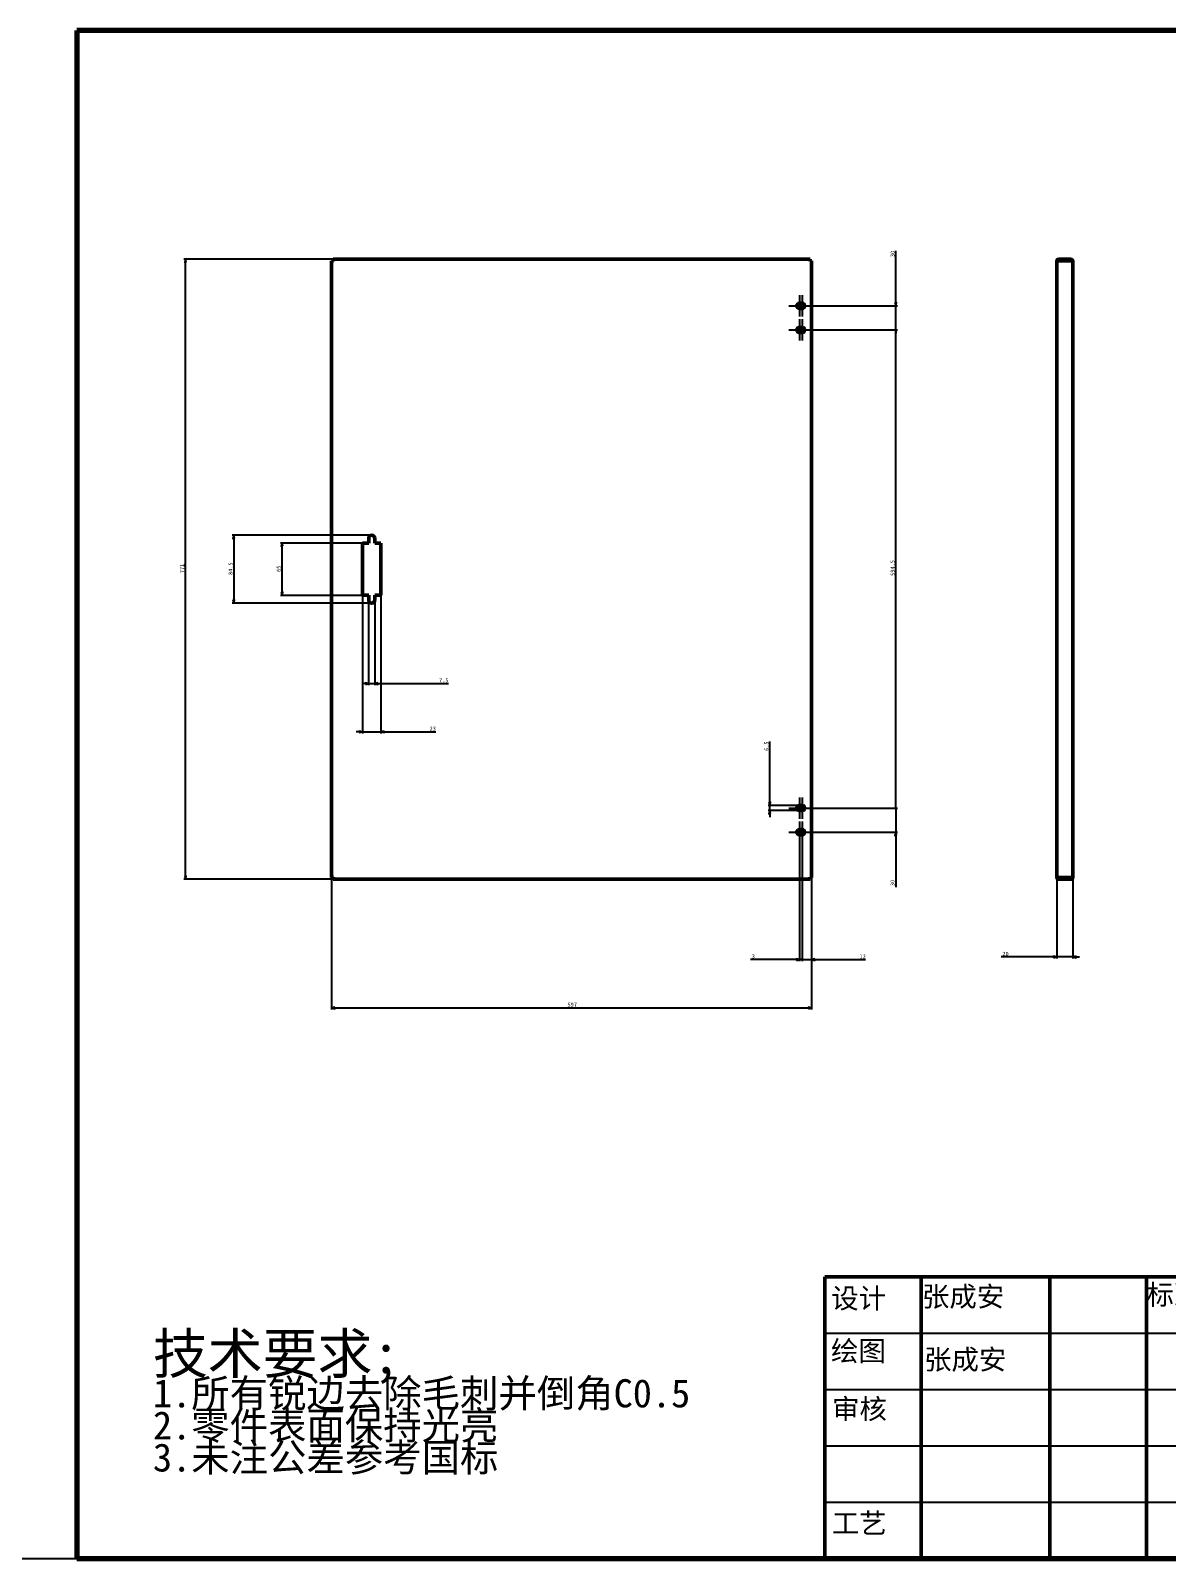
# Model space of a CAD drawing. Header units: millimetres. Extents: x 2989 to 98346, y -14444 to 9701.
# Drawn here: x 13363 to 14776, y 6378 to 8278 of the extents above; entities that cross this region are included whole.
import ezdxf
from ezdxf.enums import TextEntityAlignment as Align

# ---------------------------------------------------------------- set-up
doc = ezdxf.new("R2010")
doc.units = ezdxf.units.MM
doc.linetypes.add('CHAIN', pattern=[0.3543, 0.2362, -0.0295, 0.0591, -0.0295])
for name, color, linetype, lineweight, true_color in [('中心标记 (ISO)', 1, 'Continuous', 25, 0xff0000), ('中心线 (ISO)', 1, 'Continuous', 25, 0xff0000), ('尺寸 (ISO)', 5, 'Continuous', 25, 0x0000ff)]:
    doc.layers.add(name, color=color, linetype=linetype, lineweight=lineweight, true_color=true_color)
for name, color, linetype, lineweight in [('可见 (ISO)', 7, 'Continuous', 50), ('图框 (ISO)', 7, 'Continuous', 70), ('标题 (ISO)', 7, 'Continuous', 50), ('符号 (ISO)', 7, 'Continuous', 25)]:
    doc.layers.add(name, color=color, linetype=linetype, lineweight=lineweight)
doc.styles.add('文本样式126', font='simfang.ttf', dxfattribs={"width": 1.3})
doc.styles.add('文本样式19', font='tahoma.ttf')
doc.styles.add('文本样式91', font='simfang.ttf')
doc.styles.add('注释文本 (ISO)', font='simfang.ttf')
doc.dimstyles.new('默认 (GB)', dxfattribs={"dimscale": 2, "dimtxt": 2.5, "dimasz": 2, "dimexe": 1, "dimexo": 0, "dimgap": 0.75, "dimtad": 1, "dimtoh": 1, "dimrnd": 1e-08, "dimdsep": 46, "dimtxsty": '注释文本 (ISO)', "dimblk": 'Filled-2', "dimcen": 0.09, "dimdle": 10, "dimclrd": 256, "dimclre": 256, "dimclrt": 256, "dimaunit": 1, "dimadec": 3, "dimazin": 2, "dimtfac": 0.52, "dimtmove": 0, "dimatfit": 3, "dimldrblk": 'Filled-1', "dimfxl": 0, "dimtolj": 1, "dimlwd": -1, "dimlwe": -1, "dimarcsym": 0})

# ---------------------------------------------------------------- blocks, each defined once
blk = doc.blocks.new('图框 A3-A4')
at = {"layer": '图框 (ISO)'}
for p, q in [((287, 200), (10, 200)), ((10, 200), (10, 10)), ((287, 10), (287, 200)), ((10, 10), (287, 10))]:
    blk.add_line(p, q, dxfattribs=at)
blk = doc.blocks.new('标题栏 GB1')
at = {"layer": '标题 (ISO)'}
for p, q in [((194.57, 65.23), (194.57, 72.23)), ((194.57, 72.23), (378.57, 72.23)), ((206.57, 65.23), (206.57, 72.23)), ((222.57, 65.23), (222.57, 72.23)), ((234.57, 65.23), (234.57, 72.23)), ((250.57, 65.23), (250.57, 72.23)), ((262.57, 65.23), (262.57, 72.23)), ((273.31, 65.23), (273.31, 72.23)), ((317.57, 65.23), (317.57, 72.23)), ((378.57, 72.23), (378.57, 65.23)), ((194.57, 37.23), (194.57, 65.23)), ((206.57, 37.23), (206.57, 65.23)), ((222.57, 44.23), (222.57, 65.23)), ((234.57, 37.23), (234.57, 65.23)), ((250.57, 37.23), (250.57, 65.23)), ((262.57, 37.23), (262.57, 65.23)), ((273.31, 65.23), (273.31, 37.23)), ((317.57, 55.23), (317.57, 65.23)), ((378.57, 65.23), (378.57, 37.23)), ((317.57, 55.23), (317.57, 46.23)), ((366.57, 53.06), (362.57, 52.06)), ((362.57, 52.06), (362.57, 49.06)), ((366.57, 48.06), (366.57, 53.06)), ((362.57, 49.06), (366.57, 48.06)), ((297.57, 46.23), (297.57, 37.23)), ((222.57, 44.23), (222.57, 37.23)), ((378.57, 37.23), (194.57, 37.23))]:
    blk.add_line(p, q, dxfattribs=at)
at = {"layer": '标题 (ISO)', "lineweight": 25}
for p, q in [((194.57, 65.23), (273.31, 65.23)), ((273.31, 65.23), (378.57, 65.23)), ((194.57, 58.23), (273.31, 58.23)), ((332.57, 55.23), (273.31, 55.23)), ((332.57, 55.23), (378.57, 55.23)), ((360.57, 55.23), (360.57, 46.23)), ((372.58, 53.56), (372.58, 47.56)), ((194.57, 51.23), (273.31, 51.23)), ((361.32, 50.56), (367.88, 50.56)), ((368.55, 50.56), (370.07, 50.56)), ((370.07, 50.56), (376.97, 50.56)), ((273.31, 46.23), (378.57, 46.23)), ((360.57, 46.23), (360.57, 37.23)), ((194.57, 44.23), (273.31, 44.23))]:
    blk.add_line(p, q, dxfattribs=at)
at = {"layer": '标题 (ISO)', "lineweight": 50}
blk.add_line((332.57, 65.23), (332.57, 37.23), dxfattribs=at)
at = {"layer": '标题 (ISO)'}
for radius in [2.5, 1.5]:
    blk.add_circle((372.57, 50.56), radius, dxfattribs=at)
at = {"layer": '标题 (ISO)', "style": '文本样式126', "width": 1.3}
blk.add_text('广州富锐机器人智能科技有限公司', height=2, dxfattribs=at).set_placement((348.5, 68.73), align=Align.MIDDLE_CENTER)
at = {"layer": '标题 (ISO)', "char_height": 2.5, "style": '注释文本 (ISO)'}
for s, insert, attachment_point in [('\\f仿宋|b0|i0;设计', (195.38, 70.83), 1), ('张成安', (206.66, 71.05), 1), ('\\f仿宋|b0|i0;标准化', (234.57, 71.28), 1), ('助记码：K255-1', (274.11, 71.21), 1), ('\\f仿宋|b0|i0;绘图', (195.35, 64.28), 1), ('\\f仿宋|b0|i0;材料：', (274.24, 64.72), 1), ('\\f仿宋|b0|i0;数量：', (319.04, 64.37), 1), ('张成安', (206.92, 63.22), 1), ('\\f仿宋|b0|i0;审核', (195.48, 57.07), 1), ('\\f仿宋|b0|i0;热处理：', (318.29, 54.82), 1), ('\\f仿宋|b0|i0;零件名称：', (297.57, 45.8), 1), ('\\f仿宋|b0|i0;零件代号：', (333.25, 45.9), 1), ('\\f仿宋|b0|i0;批准', (242.57, 40.73), 5)]:
    blk.add_mtext(s, dxfattribs=dict(at, insert=insert, attachment_point=attachment_point))
at = {"layer": '标题 (ISO)', "char_height": 2.5, "attachment_point": 1, "style": '注释文本 (ISO)'}
for s, insert, line_spacing_factor in [('设备名称：\\P', (333.96, 63.91), 0.856364), ('模块名称：\\P\\fArial|b0|i0;\\H2.5000;AGV', (274.14, 45.23), 0.872369)]:
    blk.add_mtext(s, dxfattribs=dict(at, insert=insert, line_spacing_factor=line_spacing_factor))
at = {"layer": '标题 (ISO)', "attachment_point": 1, "style": '注释文本 (ISO)'}
for s, insert, char_height, width in [('\\f仿宋|b0|i0;表面处理：', (273.7, 54.78), 2.5, 18.7135), ('\\f仿宋|b0|i0;\\H2.0000;共7 张 第4 张', (333.72, 52.69), 2, 27.2374), ('\\f仿宋|b0|i0;工艺', (195.45, 42.85), 2.5, 7.4854), ('  共 1 套', (358.32, 43.18), 2.5, 17.7919)]:
    blk.add_mtext(s, dxfattribs=dict(at, insert=insert, char_height=char_height, width=width))
at = {"layer": '标题 (ISO)'}
for tag, p, height, style in [('材料_001', (273.59, 56.78), 2.5, '注释文本 (ISO)'), ('零件代号_001', (297.34, 38.16), 2, '文本样式91'), ('描述_001', (333.22, 38.74), 2, '文本样式91')]:
    blk.add_attdef(tag, p, '', height=height, dxfattribs=dict(at, style=style))
at = {"layer": '标题 (ISO)', "style": '文本样式91'}
blk.add_attdef('热处理', text='', height=2, dxfattribs=at).set_placement((318.2, 50.63), align=Align.TOP_LEFT)
at = {"layer": '标题 (ISO)', "style": '文本样式19'}
for tag, p in [('工程核准人', (256.57, 40.73)), ('工程批准日期', (267.94, 40.73))]:
    blk.add_attdef(tag, text='', height=1, dxfattribs=at).set_placement(p, align=Align.MIDDLE_CENTER)
blk = doc.blocks.new('Filled-2')
at = {"color": 0}
for p, q in [((0, 0), (-1, 0.25)), ((-1, 0.25), (-1, -0.25)), ((-1, 0), (0, 0)), ((-1, -0.25), (0, 0))]:
    blk.add_line(p, q, dxfattribs=at)
at = {"color": 0, "flags": 128}
blk.add_lwpolyline([(-1, -0.25), (0, 0), (-1, 0.25), (-1, -0.25)], dxfattribs=at)
at = {"color": 0}
blk.add_solid([(-1, -0.25), (0, 0), (-1, 0.25), (-1, -0.25)], dxfattribs=at)
blk = doc.blocks.new('*D89')
at = {"layer": 'Defpoints', "color": 0, "transparency": 16777216}
for p in [(13736.8, 7225.1), (14333.8, 7225.1), (14333.8, 7062.7)]:
    blk.add_point(p, dxfattribs=at)
at = {"layer": '尺寸 (ISO)', "transparency": 16777216}
for p, q in [((13736.8, 7225.1), (13736.8, 7060.7)), ((14333.8, 7225.1), (14333.8, 7060.7)), ((13740.8, 7062.7), (14329.8, 7062.7))]:
    blk.add_line(p, q, dxfattribs=at)
at = {"layer": '尺寸 (ISO)', "transparency": 16777216, "xscale": 4, "yscale": 4, "zscale": 4, "rotation": 180}
blk.add_blockref('Filled-2', (13736.8, 7062.7), dxfattribs=at)
at = {"layer": '尺寸 (ISO)', "transparency": 16777216, "xscale": 4, "yscale": 4, "zscale": 4}
blk.add_blockref('Filled-2', (14333.8, 7062.7), dxfattribs=at)
at = {"layer": '尺寸 (ISO)', "transparency": 16777216, "insert": (14030.3, 7069.3), "char_height": 5, "attachment_point": 1, "style": '注释文本 (ISO)'}
blk.add_mtext('\\A1;597', dxfattribs=at)
blk = doc.blocks.new('Filled-1')
at = {"color": 0}
for p, q in [((0, 0), (-1, 0.125)), ((-1, 0.125), (-1, -0.125)), ((-1, 0), (0, 0)), ((-1, -0.125), (0, 0))]:
    blk.add_line(p, q, dxfattribs=at)
at = {"color": 0, "flags": 128}
blk.add_lwpolyline([(-1, -0.125), (0, 0), (-1, 0.125), (-1, -0.125)], dxfattribs=at)
at = {"color": 0}
blk.add_solid([(-1, -0.125), (0, 0), (-1, 0.125), (-1, -0.125)], dxfattribs=at)
blk = doc.blocks.new('*D90')
at = {"layer": 'Defpoints', "color": 0, "transparency": 16777216}
for p in [(13675.3, 7640.7), (13775.3, 7640.7), (13775.3, 7575.7)]:
    blk.add_point(p, dxfattribs=at)
at = {"layer": '尺寸 (ISO)', "transparency": 16777216}
for p, q in [((13775.3, 7640.7), (13673.3, 7640.7)), ((13675.3, 7579.7), (13675.3, 7636.7)), ((13775.3, 7575.7), (13673.3, 7575.7))]:
    blk.add_line(p, q, dxfattribs=at)
at = {"layer": '尺寸 (ISO)', "transparency": 16777216, "xscale": 4, "yscale": 4, "zscale": 4}
for p, rotation in [((13675.3, 7640.7), 90), ((13675.3, 7575.7), 270)]:
    blk.add_blockref('Filled-2', p, dxfattribs=dict(at, rotation=rotation))
at = {"layer": '尺寸 (ISO)', "transparency": 16777216, "insert": (13668.7, 7604.8), "char_height": 5, "attachment_point": 1, "rotation": 90, "style": '注释文本 (ISO)'}
blk.add_mtext('\\A1;65', dxfattribs=at)
blk = doc.blocks.new('*D91')
at = {"layer": 'Defpoints', "color": 0, "transparency": 16777216}
for p in [(13786.8, 7650.5), (13615.3, 7566), (13786.8, 7566)]:
    blk.add_point(p, dxfattribs=at)
at = {"layer": '尺寸 (ISO)', "transparency": 16777216}
for p, q in [((13786.8, 7650.5), (13613.3, 7650.5)), ((13615.3, 7646.5), (13615.3, 7570)), ((13786.8, 7566), (13613.3, 7566))]:
    blk.add_line(p, q, dxfattribs=at)
at = {"layer": '尺寸 (ISO)', "transparency": 16777216, "xscale": 4, "yscale": 4, "zscale": 4}
for p, rotation in [((13615.3, 7650.5), 90), ((13615.3, 7566), 270)]:
    blk.add_blockref('Filled-2', p, dxfattribs=dict(at, rotation=rotation))
at = {"layer": '尺寸 (ISO)', "transparency": 16777216, "insert": (13608.7, 7601.1), "char_height": 5, "attachment_point": 1, "rotation": 90, "style": '注释文本 (ISO)'}
blk.add_mtext('\\A1;84.5', dxfattribs=at)
blk = doc.blocks.new('*D92')
at = {"layer": 'Defpoints', "color": 0, "transparency": 16777216}
for p in [(13783, 7569.7), (13790.5, 7569.7), (13790.5, 7466)]:
    blk.add_point(p, dxfattribs=at)
at = {"layer": '尺寸 (ISO)', "transparency": 16777216}
for p, q in [((13783, 7569.7), (13783, 7464)), ((13790.5, 7569.7), (13790.5, 7464)), ((13779, 7466), (13775, 7466)), ((13783, 7466), (13790.5, 7466)), ((13794.5, 7466), (13882.1, 7466))]:
    blk.add_line(p, q, dxfattribs=at)
at = {"layer": '尺寸 (ISO)', "transparency": 16777216, "xscale": 4, "yscale": 4, "zscale": 4}
blk.add_blockref('Filled-2', (13783, 7466), dxfattribs=at)
at = {"layer": '尺寸 (ISO)', "transparency": 16777216, "xscale": 4, "yscale": 4, "zscale": 4, "rotation": 180}
blk.add_blockref('Filled-2', (13790.5, 7466), dxfattribs=at)
at = {"layer": '尺寸 (ISO)', "transparency": 16777216, "insert": (13870.6, 7472.6), "char_height": 5, "attachment_point": 1, "style": '注释文本 (ISO)'}
blk.add_mtext('\\A1;7.5', dxfattribs=at)
blk = doc.blocks.new('*D93')
at = {"layer": 'Defpoints', "color": 0, "transparency": 16777216}
for p in [(13775.3, 7575.7), (13798.3, 7575.7), (13798.3, 7406)]:
    blk.add_point(p, dxfattribs=at)
at = {"layer": '尺寸 (ISO)', "transparency": 16777216}
for p, q in [((13775.3, 7575.7), (13775.3, 7404)), ((13798.3, 7575.7), (13798.3, 7404)), ((13771.3, 7406), (13767.3, 7406)), ((13775.3, 7406), (13798.3, 7406)), ((13802.3, 7406), (13866.7, 7406))]:
    blk.add_line(p, q, dxfattribs=at)
at = {"layer": '尺寸 (ISO)', "transparency": 16777216, "xscale": 4, "yscale": 4, "zscale": 4}
blk.add_blockref('Filled-2', (13775.3, 7406), dxfattribs=at)
at = {"layer": '尺寸 (ISO)', "transparency": 16777216, "xscale": 4, "yscale": 4, "zscale": 4, "rotation": 180}
blk.add_blockref('Filled-2', (13798.3, 7406), dxfattribs=at)
at = {"layer": '尺寸 (ISO)', "transparency": 16777216, "insert": (13858.8, 7412.5), "char_height": 5, "attachment_point": 1, "style": '注释文本 (ISO)'}
blk.add_mtext('\\A1;23', dxfattribs=at)
blk = doc.blocks.new('*D94')
at = {"layer": 'Defpoints', "color": 0, "transparency": 16777216}
for p in [(13555.3, 7993.7), (13739.2, 7993.7), (13739.2, 7222.7)]:
    blk.add_point(p, dxfattribs=at)
at = {"layer": '尺寸 (ISO)', "transparency": 16777216}
for p, q in [((13739.2, 7993.7), (13553.3, 7993.7)), ((13555.3, 7226.7), (13555.3, 7989.7)), ((13739.2, 7222.7), (13553.3, 7222.7))]:
    blk.add_line(p, q, dxfattribs=at)
at = {"layer": '尺寸 (ISO)', "transparency": 16777216, "xscale": 4, "yscale": 4, "zscale": 4}
for p, rotation in [((13555.3, 7993.7), 90), ((13555.3, 7222.7), 270)]:
    blk.add_blockref('Filled-2', p, dxfattribs=dict(at, rotation=rotation))
at = {"layer": '尺寸 (ISO)', "transparency": 16777216, "insert": (13548.7, 7603.2), "char_height": 5, "attachment_point": 1, "rotation": 90, "style": '注释文本 (ISO)'}
blk.add_mtext('\\A1;771', dxfattribs=at)
blk = doc.blocks.new('_DotSmall')
at = {"color": 0, "linetype": 'ByBlock', "const_width": 0.5}
blk.add_lwpolyline([(-0.0625, 0, 1), (0.0625, 0, 1)], format="xyb", close=True, dxfattribs=at)
blk = doc.blocks.new('*D95')
at = {"layer": 'Defpoints', "color": 0, "transparency": 16777216}
for p in [(14335, 7311.2), (14438.4, 7311.2), (14335, 7281.2)]:
    blk.add_point(p, dxfattribs=at)
at = {"layer": '尺寸 (ISO)', "transparency": 16777216}
for p, q in [((14438.4, 7311.2), (14438.4, 7319.2)), ((14335, 7311.2), (14440.4, 7311.2)), ((14438.4, 7311.2), (14438.4, 7281.2)), ((14335, 7281.2), (14440.4, 7281.2)), ((14438.4, 7277.2), (14438.4, 7212.7))]:
    blk.add_line(p, q, dxfattribs=at)
at = {"layer": '尺寸 (ISO)', "transparency": 16777216, "xscale": 4, "yscale": 4, "zscale": 4}
for name, p, rotation in [('_DotSmall', (14438.4, 7311.2), 270), ('Filled-2', (14438.4, 7281.2), 90)]:
    blk.add_blockref(name, p, dxfattribs=dict(at, rotation=rotation))
at = {"layer": '尺寸 (ISO)', "transparency": 16777216, "insert": (14431.8, 7214.2), "char_height": 5, "attachment_point": 1, "rotation": 90, "style": '注释文本 (ISO)'}
blk.add_mtext('\\A1;30', dxfattribs=at)
blk = doc.blocks.new('*D96')
at = {"layer": 'Defpoints', "color": 0, "transparency": 16777216}
for p in [(14335, 7935.7), (14438.4, 7935.7), (14335, 7905.7)]:
    blk.add_point(p, dxfattribs=at)
at = {"layer": '尺寸 (ISO)', "transparency": 16777216}
for p, q in [((14438.4, 7939.7), (14438.4, 8004.3)), ((14335, 7935.7), (14440.4, 7935.7)), ((14438.4, 7905.7), (14438.4, 7935.7)), ((14335, 7905.7), (14440.4, 7905.7)), ((14438.4, 7905.7), (14438.4, 7901.7))]:
    blk.add_line(p, q, dxfattribs=at)
at = {"layer": '尺寸 (ISO)', "transparency": 16777216, "xscale": 4, "yscale": 4, "zscale": 4}
for name, p, rotation in [('Filled-2', (14438.4, 7935.7), 270), ('_DotSmall', (14438.4, 7905.7), 90)]:
    blk.add_blockref(name, p, dxfattribs=dict(at, rotation=rotation))
at = {"layer": '尺寸 (ISO)', "transparency": 16777216, "insert": (14431.8, 7996.3), "char_height": 5, "attachment_point": 1, "rotation": 90, "style": '注释文本 (ISO)'}
blk.add_mtext('\\A1;30', dxfattribs=at)
blk = doc.blocks.new('*D97')
at = {"layer": 'Defpoints', "color": 0, "transparency": 16777216}
for p in [(14335, 7905.7), (14438.4, 7905.7), (14335, 7311.2)]:
    blk.add_point(p, dxfattribs=at)
at = {"layer": '尺寸 (ISO)', "transparency": 16777216}
for p, q in [((14335, 7905.7), (14440.4, 7905.7)), ((14438.4, 7311.2), (14438.4, 7905.7)), ((14335, 7311.2), (14440.4, 7311.2))]:
    blk.add_line(p, q, dxfattribs=at)
at = {"layer": '尺寸 (ISO)', "transparency": 16777216, "xscale": 4, "yscale": 4, "zscale": 4}
for p, rotation in [((14438.4, 7905.7), 90), ((14438.4, 7311.2), 270)]:
    blk.add_blockref('_DotSmall', p, dxfattribs=dict(at, rotation=rotation))
at = {"layer": '尺寸 (ISO)', "transparency": 16777216, "insert": (14431.8, 7600), "char_height": 5, "attachment_point": 1, "rotation": 90, "style": '注释文本 (ISO)'}
blk.add_mtext('\\A1;594.5', dxfattribs=at)
blk = doc.blocks.new('*D98')
at = {"layer": 'Defpoints', "color": 0, "transparency": 16777216}
for p in [(14318.8, 7278), (14321.8, 7278), (14321.8, 7122.7)]:
    blk.add_point(p, dxfattribs=at)
at = {"layer": '尺寸 (ISO)', "transparency": 16777216}
for p, q in [((14318.8, 7278), (14318.8, 7120.7)), ((14321.8, 7278), (14321.8, 7120.7)), ((14314.8, 7122.7), (14257.9, 7122.7)), ((14321.8, 7122.7), (14318.8, 7122.7)), ((14321.8, 7122.7), (14329.8, 7122.7))]:
    blk.add_line(p, q, dxfattribs=at)
at = {"layer": '尺寸 (ISO)', "transparency": 16777216, "xscale": 4, "yscale": 4, "zscale": 4}
blk.add_blockref('Filled-2', (14318.8, 7122.7), dxfattribs=at)
at = {"layer": '尺寸 (ISO)', "transparency": 16777216, "xscale": 4, "yscale": 4, "zscale": 4, "rotation": 180}
blk.add_blockref('_DotSmall', (14321.8, 7122.7), dxfattribs=at)
at = {"layer": '尺寸 (ISO)', "transparency": 16777216, "insert": (14259.4, 7129.3), "char_height": 5, "attachment_point": 1, "style": '注释文本 (ISO)'}
blk.add_mtext('\\A1;3', dxfattribs=at)
blk = doc.blocks.new('*D99')
at = {"layer": 'Defpoints', "color": 0, "transparency": 16777216}
for p in [(14321.8, 7278), (14333.8, 7225.1), (14333.8, 7122.7)]:
    blk.add_point(p, dxfattribs=at)
at = {"layer": '尺寸 (ISO)', "transparency": 16777216}
for p, q in [((14321.8, 7278), (14321.8, 7120.7)), ((14333.8, 7225.1), (14333.8, 7120.7)), ((14321.8, 7122.7), (14317.8, 7122.7)), ((14321.8, 7122.7), (14333.8, 7122.7)), ((14337.8, 7122.7), (14400.9, 7122.7))]:
    blk.add_line(p, q, dxfattribs=at)
at = {"layer": '尺寸 (ISO)', "transparency": 16777216, "xscale": 4, "yscale": 4, "zscale": 4}
blk.add_blockref('_DotSmall', (14321.8, 7122.7), dxfattribs=at)
at = {"layer": '尺寸 (ISO)', "transparency": 16777216, "xscale": 4, "yscale": 4, "zscale": 4, "rotation": 180}
blk.add_blockref('Filled-2', (14333.8, 7122.7), dxfattribs=at)
at = {"layer": '尺寸 (ISO)', "transparency": 16777216, "insert": (14393.3, 7129.2), "char_height": 5, "attachment_point": 1, "style": '注释文本 (ISO)'}
blk.add_mtext('\\A1;12', dxfattribs=at)
blk = doc.blocks.new('*D100')
at = {"layer": 'Defpoints', "color": 0, "transparency": 16777216}
for p in [(14281.6, 7308), (14318.8, 7314.5), (14318.8, 7308)]:
    blk.add_point(p, dxfattribs=at)
at = {"layer": '尺寸 (ISO)', "transparency": 16777216}
for p, q in [((14281.6, 7318.5), (14281.6, 7394)), ((14318.8, 7314.5), (14279.6, 7314.5)), ((14318.8, 7308), (14279.6, 7308)), ((14281.6, 7308), (14281.6, 7314.5)), ((14281.6, 7304), (14281.6, 7300))]:
    blk.add_line(p, q, dxfattribs=at)
at = {"layer": '尺寸 (ISO)', "transparency": 16777216, "xscale": 4, "yscale": 4, "zscale": 4}
for p, rotation in [((14281.6, 7314.5), 270), ((14281.6, 7308), 90)]:
    blk.add_blockref('Filled-2', p, dxfattribs=dict(at, rotation=rotation))
at = {"layer": '尺寸 (ISO)', "transparency": 16777216, "insert": (14275, 7382.3), "char_height": 5, "attachment_point": 1, "rotation": 90, "style": '注释文本 (ISO)'}
blk.add_mtext('\\A1;6.5', dxfattribs=at)
blk = doc.blocks.new('*D101')
at = {"layer": 'Defpoints', "color": 0, "transparency": 16777216}
for p in [(14638.6, 7226), (14658.6, 7225.1), (14638.6, 7126)]:
    blk.add_point(p, dxfattribs=at)
at = {"layer": '尺寸 (ISO)', "transparency": 16777216}
for p, q in [((14638.6, 7226), (14638.6, 7124)), ((14658.6, 7225.1), (14658.6, 7124)), ((14634.6, 7126), (14569.4, 7126)), ((14658.6, 7126), (14638.6, 7126)), ((14662.6, 7126), (14666.6, 7126))]:
    blk.add_line(p, q, dxfattribs=at)
at = {"layer": '尺寸 (ISO)', "transparency": 16777216, "xscale": 4, "yscale": 4, "zscale": 4}
blk.add_blockref('Filled-2', (14638.6, 7126), dxfattribs=at)
at = {"layer": '尺寸 (ISO)', "transparency": 16777216, "xscale": 4, "yscale": 4, "zscale": 4, "rotation": 180}
blk.add_blockref('Filled-2', (14658.6, 7126), dxfattribs=at)
at = {"layer": '尺寸 (ISO)', "transparency": 16777216, "insert": (14570.9, 7132.5), "char_height": 5, "attachment_point": 1, "style": '注释文本 (ISO)'}
blk.add_mtext('\\A1;20', dxfattribs=at)
blk = doc.blocks.new('加工')
at = {"layer": '符号 (ISO)', "insert": (-36.68, 11.05), "char_height": 2.5, "width": 80.4946, "attachment_point": 1, "line_spacing_factor": 0.683636, "style": '注释文本 (ISO)'}
blk.add_mtext('{\\H2x;技术要求;\\P\\H0.7x;1.所有锐边去除毛刺并倒角C0.5\\H2.12498x; \\H0.47059x;\\P2.零件表面保持光亮\\H1.84035x; \\H0.54337x;\\P3.未注公差参考国标\\H1.80945x; }', dxfattribs=at)

msp = doc.modelspace()

# ---------------------------------------------------------------- linework, layer by layer
msp.add_line((2988.9631, 6378.0578), (54625.9527, 6378.0578))
at = {"layer": '中心标记 (ISO)', "linetype": 'CHAIN', "ltscale": 2.9446}
for p, q in [((14318.7892, 7948.9735), (14318.7892, 7922.4735)), ((14321.7892, 7948.9735), (14321.7892, 7922.4735)), ((14318.7892, 7918.9735), (14318.7892, 7892.4735)), ((14321.7892, 7918.9735), (14321.7892, 7892.4735)), ((14318.7892, 7324.4887), (14318.7892, 7297.9887)), ((14321.7892, 7324.4887), (14321.7892, 7297.9887)), ((14318.7892, 7294.4887), (14318.7892, 7267.9887)), ((14321.7892, 7294.4887), (14321.7892, 7267.9887))]:
    msp.add_line(p, q, dxfattribs=at)
at = {"layer": '中心线 (ISO)', "linetype": 'CHAIN', "ltscale": 3.277962}
for p, q in [((14305.5392, 7935.7235), (14335.0392, 7935.7235)), ((14305.5392, 7905.7235), (14335.0392, 7905.7235)), ((14305.5392, 7311.2387), (14335.0392, 7311.2387)), ((14305.5392, 7281.2387), (14335.0392, 7281.2387))]:
    msp.add_line(p, q, dxfattribs=at)
at = {"layer": '可见 (ISO)'}
for p, q in [((13736.7892, 7991.6902), (13736.7892, 7991.3387)), ((13737.9892, 7991.6902), (13736.7892, 7991.6902)), ((13739.1892, 7991.3387), (13736.7892, 7991.3387)), ((13736.7892, 7225.1387), (13736.7892, 7991.3387)), ((13738.3406, 7991.3387), (13737.9892, 7991.6902)), ((13737.9892, 7991.3387), (13737.9892, 7991.6902)), ((13739.1892, 7993.7387), (13738.8377, 7993.7387)), ((13738.8377, 7992.5387), (13738.8377, 7993.7387)), ((13739.1892, 7992.1872), (13738.8377, 7992.5387)), ((13739.1892, 7992.5387), (13738.8377, 7992.5387)), ((13739.1892, 7993.7387), (13739.1892, 7991.3387)), ((13739.1892, 7993.7387), (14331.3892, 7993.7387)), ((14331.7406, 7993.7387), (14331.3892, 7993.7387)), ((14331.3892, 7991.3387), (14331.3892, 7993.7387)), ((14331.3892, 7992.1872), (14331.7406, 7992.5387)), ((14331.3892, 7992.5387), (14331.7406, 7992.5387)), ((14333.7892, 7991.3387), (14331.3892, 7991.3387)), ((14331.7406, 7992.5387), (14331.7406, 7993.7387)), ((14332.2377, 7991.3387), (14332.5892, 7991.6902)), ((14332.5892, 7991.6902), (14333.7892, 7991.6902)), ((14332.5892, 7991.3387), (14332.5892, 7991.6902)), ((14333.7892, 7991.3387), (14333.7892, 7991.6902)), ((14333.7892, 7991.3387), (14333.7892, 7225.1387)), ((14639.347, 7991.3387), (14638.6441, 7991.3387)), ((14638.6441, 7991.3387), (14638.6441, 7990.4902)), ((14638.6441, 7225.9872), (14638.6441, 7990.4902)), ((14656.2441, 7993.7387), (14641.0441, 7993.7387)), ((14656.2441, 7992.5387), (14641.0441, 7992.5387)), ((14641.0441, 7991.6902), (14656.2441, 7991.6902)), ((14656.2441, 7992.5387), (14656.2441, 7993.7387)), ((14656.2441, 7991.6902), (14656.2441, 7991.3387)), ((14658.6441, 7991.3387), (14656.2441, 7991.3387)), ((14658.6441, 7991.3387), (14658.6441, 7225.1387)), ((14318.7892, 7938.9735), (14321.7892, 7938.9735)), ((14321.7892, 7932.4735), (14318.7892, 7932.4735)), ((14323.7892, 7938.2852), (14323.7892, 7933.1618)), ((14318.7892, 7908.9735), (14321.7892, 7908.9735)), ((14323.7892, 7908.2852), (14323.7892, 7903.1618)), ((14321.7892, 7902.4735), (14318.7892, 7902.4735)), ((13775.2892, 7640.7387), (13783.0392, 7640.7387)), ((13775.2892, 7575.7387), (13775.2892, 7640.7387)), ((13783.0392, 7640.7387), (13783.0392, 7646.7387)), ((13790.5392, 7646.7387), (13790.5392, 7640.7387)), ((13790.5392, 7640.7387), (13798.2892, 7640.7387)), ((13798.2892, 7640.7387), (13798.2892, 7575.7387)), ((13783.0392, 7575.7387), (13775.2892, 7575.7387)), ((13783.0392, 7569.7387), (13783.0392, 7575.7387)), ((13798.2892, 7575.7387), (13790.5392, 7575.7387)), ((13790.5392, 7575.7387), (13790.5392, 7569.7387)), ((14318.7892, 7314.4887), (14321.7892, 7314.4887)), ((14321.7892, 7307.9887), (14318.7892, 7307.9887)), ((14323.7892, 7313.8004), (14323.7892, 7308.677)), ((14318.7892, 7284.4887), (14321.7892, 7284.4887)), ((14321.7892, 7277.9887), (14318.7892, 7277.9887)), ((14323.7892, 7283.8004), (14323.7892, 7278.677)), ((13736.7892, 7225.1387), (13736.7892, 7224.7872)), ((13736.7892, 7225.1387), (13739.1892, 7225.1387)), ((13737.9892, 7224.7872), (13736.7892, 7224.7872)), ((13738.3406, 7225.1387), (13737.9892, 7224.7872)), ((13737.9892, 7225.1387), (13737.9892, 7224.7872)), ((13739.1892, 7224.2902), (13738.8377, 7223.9387)), ((13739.1892, 7223.9387), (13738.8377, 7223.9387)), ((13738.8377, 7223.9387), (13738.8377, 7222.7387)), ((13738.8377, 7222.7387), (13739.1892, 7222.7387)), ((13739.1892, 7225.1387), (13739.1892, 7222.7387)), ((14331.3892, 7222.7387), (13739.1892, 7222.7387)), ((14331.3892, 7222.7387), (14331.3892, 7225.1387)), ((14331.3892, 7225.1387), (14333.7892, 7225.1387)), ((14331.3892, 7224.2902), (14331.7406, 7223.9387)), ((14331.3892, 7223.9387), (14331.7406, 7223.9387)), ((14331.3892, 7222.7387), (14331.7406, 7222.7387)), ((14331.7406, 7223.9387), (14331.7406, 7222.7387)), ((14332.2377, 7225.1387), (14332.5892, 7224.7872)), ((14332.5892, 7225.1387), (14332.5892, 7224.7872)), ((14332.5892, 7224.7872), (14333.7892, 7224.7872)), ((14333.7892, 7224.7872), (14333.7892, 7225.1387)), ((14638.6441, 7225.9872), (14638.6441, 7225.1387)), ((14639.347, 7225.1387), (14638.6441, 7225.1387)), ((14656.2441, 7224.7872), (14641.0441, 7224.7872)), ((14656.2441, 7223.9387), (14641.0441, 7223.9387)), ((14641.0441, 7222.7387), (14656.2441, 7222.7387)), ((14656.2441, 7225.1387), (14656.2441, 7224.7872)), ((14656.2441, 7225.1387), (14658.6441, 7225.1387)), ((14656.2441, 7223.9387), (14656.2441, 7222.7387))]:
    msp.add_line(p, q, dxfattribs=at)
for centre, radius, start, end in [((14641.0441, 7991.3387), 1.2, 90, 170.6344608), ((14656.2441, 7991.3387), 2.4, 0, 90), ((14656.2441, 7991.3387), 1.2, 0, 90), ((14318.7892, 7935.7235), 3.25, 90, 270), ((14321.7892, 7935.7235), 3.25, 270, 90), ((14318.7892, 7905.7235), 3.25, 90, 270), ((14321.7892, 7905.7235), 3.25, 270, 90), ((13786.7892, 7646.7387), 3.75, 0, 180), ((13786.7892, 7569.7387), 3.75, 180, 0), ((14318.7892, 7311.2387), 3.25, 90, 270), ((14321.7892, 7311.2387), 3.25, 270, 90), ((14318.7892, 7281.2387), 3.25, 90, 270), ((14321.7892, 7281.2387), 3.25, 270, 90), ((14641.0441, 7225.1387), 1.2, 189.3655392, 270), ((14656.2441, 7225.1387), 2.4, 270, 0), ((14656.2441, 7225.1387), 1.2, 270, 0)]:
    msp.add_arc(centre, radius, start, end, dxfattribs=at)
for points, knots in [([(14641.0441, 7993.7387), (14640.1886, 7993.7387), (14639.3508, 7993.2425), (14638.9396, 7992.4924), (14638.7467, 7992.1406), (14638.6441, 7991.7399), (14638.6441, 7991.3387)], [0, 0, 0, 0, 1.069342983, 1.069342983, 1.069342983, 1.570796327, 1.570796327, 1.570796327, 1.570796327]), ([(14638.6441, 7990.4902), (14638.6441, 7990.9179), (14639.1403, 7991.3368), (14639.8904, 7991.5424), (14640.2422, 7991.6388), (14640.6429, 7991.6902), (14641.0441, 7991.6902)], [-1.570796327, -1.570796327, -1.570796327, -1.570796327, -0.501453344, -0.501453344, -0.501453344, 0, 0, 0, 0]), ([(14641.0441, 7224.7872), (14640.1886, 7224.7872), (14639.3508, 7225.0353), (14638.9396, 7225.4104), (14638.7467, 7225.5863), (14638.6441, 7225.7866), (14638.6441, 7225.9872)], [0, 0, 0, 0, 1.069342983, 1.069342983, 1.069342983, 1.570796327, 1.570796327, 1.570796327, 1.570796327]), ([(14638.6441, 7225.1387), (14638.6441, 7224.2832), (14639.1403, 7223.4454), (14639.8904, 7223.0342), (14640.2422, 7222.8413), (14640.6429, 7222.7387), (14641.0441, 7222.7387)], [-1.570796327, -1.570796327, -1.570796327, -1.570796327, -0.501453344, -0.501453344, -0.501453344, 0, 0, 0, 0])]:
    msp.add_open_spline(points, degree=3, knots=knots, dxfattribs=at)

# ---------------------------------------------------------------- block references
at = {"xscale": 10, "yscale": 10, "zscale": 10}
for name, p in [('图框 A3-A4', (13320.0482, 6278.0578)), ('加工', (13881.6242, 6547.4175))]:
    msp.add_blockref(name, p, dxfattribs=at)
ref = msp.add_blockref('标题栏 GB1', (12404.3368, 6005.8058), dxfattribs=dict(xscale=10, yscale=10, zscale=10))
ref.add_attrib('零件代号_001', '中层门', (15374.3339, 6387.7978), dxfattribs={"layer": '标题 (ISO)', "height": 20, "style": '文本样式91'})
ref.add_attrib('描述_001', 'LH-KZ-03-B', (15736.5653, 6393.2054), dxfattribs={"layer": '标题 (ISO)', "height": 20, "style": '文本样式91'})
ref.add_attrib('材料_001', '1.2冷板', (15140.2468, 6573.634), dxfattribs={"layer": '标题 (ISO)', "height": 25, "style": '注释文本 (ISO)'})

# ---------------------------------------------------------------- dimensions: what is measured, and where the dimension line sits
at = {"layer": '尺寸 (ISO)'}
for base, p1, p2, angle, override, picture, middle in [((14438.3826, 7935.7235), (14335.0392, 7905.7235), (14335.0392, 7935.7235), 90, {"dimtoh": 0, "dimdec": 2, "dimblk1": 'DotSmall', "dimblk2": 'Filled-2', "dimsah": 1, "dimdle": 0, "dimtp": 0, "dimtm": 0, "dimtdec": 2, "dimtofl": 1, "dimatfit": 1}, '*D96', (14438.3826, 7999.5092)), ((13555.2892, 7993.7387), (13739.1892, 7222.7387), (13739.1892, 7993.7387), 90, {"dimtoh": 0, "dimdec": 2, "dimtp": 0, "dimtm": 0, "dimtdec": 2, "dimtofl": 0, "dimatfit": 1}, '*D94', (13555.2892, 7608.0387)), ((14438.3826, 7905.7235), (14335.0392, 7311.2387), (14335.0392, 7905.7235), 90, {"dimtoh": 0, "dimdec": 1, "dimblk1": 'DotSmall', "dimblk2": 'DotSmall', "dimsah": 1, "dimdle": 0, "dimtp": 0, "dimtm": 0, "dimtdec": 2, "dimtofl": 0, "dimatfit": 1}, '*D97', (14438.3826, 7608.6811)), ((13615.2892, 7565.9887), (13786.7892, 7650.4887), (13786.7892, 7565.9887), 90, {"dimtoh": 0, "dimdec": 2, "dimtp": 0, "dimtm": 0, "dimtdec": 2, "dimtofl": 0, "dimatfit": 1}, '*D91', (13615.2892, 7608.0387)), ((13675.2892, 7640.7387), (13775.2892, 7575.7387), (13775.2892, 7640.7387), 90, {"dimtoh": 0, "dimdec": 2, "dimtp": 0, "dimtm": 0, "dimtdec": 2, "dimtofl": 0, "dimatfit": 1}, '*D90', (13675.2892, 7608.0387)), ((14281.6072, 7307.9887), (14318.7892, 7314.4887), (14318.7892, 7307.9887), 270, {"dimtoh": 0, "dimdec": 2, "dimtp": 0, "dimtm": 0, "dimtdec": 2, "dimtofl": 1, "dimatfit": 1}, '*D100', (14281.6072, 7387.4173)), ((14438.3826, 7311.2387), (14335.0392, 7281.2387), (14335.0392, 7311.2387), 90, {"dimtoh": 0, "dimdec": 2, "dimblk1": 'Filled-2', "dimblk2": 'DotSmall', "dimsah": 1, "dimdle": 0, "dimtp": 0, "dimtm": 0, "dimtdec": 2, "dimtofl": 1, "dimatfit": 1}, '*D95', (14438.3826, 7217.453)), ((14321.7892, 7122.7387), (14318.7892, 7277.9887), (14321.7892, 7277.9887), 180, {"dimtoh": 0, "dimdec": 2, "dimblk1": 'Filled-2', "dimblk2": 'DotSmall', "dimsah": 1, "dimdle": 0, "dimtp": 0, "dimtm": 0, "dimtdec": 2, "dimtofl": 1, "dimatfit": 1}, '*D98', (14260.7414, 7122.7387)), ((14333.7892, 7122.7387), (14321.7892, 7277.9887), (14333.7892, 7225.1387), 180, {"dimtoh": 0, "dimdec": 2, "dimblk1": 'DotSmall', "dimblk2": 'Filled-2', "dimsah": 1, "dimdle": 0, "dimtp": 0, "dimtm": 0, "dimtdec": 2, "dimtofl": 1, "dimatfit": 1}, '*D99', (14396.3606, 7122.7387)), ((14638.6441, 7125.9872), (14658.6441, 7225.1387), (14638.6441, 7225.9872), 180, {"dimtoh": 0, "dimdec": 2, "dimtp": 0, "dimtm": 0, "dimtdec": 2, "dimtofl": 1, "dimatfit": 1}, '*D101', (14574.1739, 7125.9872))]:
    dim = msp.add_linear_dim(base=base, p1=p1, p2=p2, angle=angle, dimstyle='默认 (GB)', override=override, dxfattribs=at)
    dim.commit()
    dim.dimension.update_dxf_attribs({"geometry": picture, "text_midpoint": middle, "dimtype": 160})
for base, p1, p2, override, picture, middle in [((13798.2892, 7405.9887), (13775.2892, 7575.7387), (13798.2892, 7575.7387), {"dimtoh": 0, "dimdec": 2, "dimtp": 0, "dimtm": 0, "dimtdec": 2, "dimtofl": 1, "dimatfit": 1}, '*D93', (13862.0035, 7405.9887)), ((13790.5392, 7465.9887), (13783.0392, 7569.7387), (13790.5392, 7569.7387), {"dimtoh": 0, "dimdec": 2, "dimtp": 0, "dimtm": 0, "dimtdec": 2, "dimtofl": 1, "dimatfit": 1}, '*D92', (13875.6014, 7465.9887)), ((14333.7892, 7062.7387), (13736.7892, 7225.1387), (14333.7892, 7225.1387), {"dimtoh": 0, "dimdec": 2, "dimtp": 0, "dimtm": 0, "dimtdec": 2, "dimtofl": 0, "dimatfit": 1}, '*D89', (14035.3892, 7062.7387))]:
    dim = msp.add_linear_dim(base=base, p1=p1, p2=p2, dimstyle='默认 (GB)', override=override, dxfattribs=at)
    dim.commit()
    dim.dimension.update_dxf_attribs({"geometry": picture, "text_midpoint": middle, "dimtype": 160})

doc.saveas('drawing.dxf')
